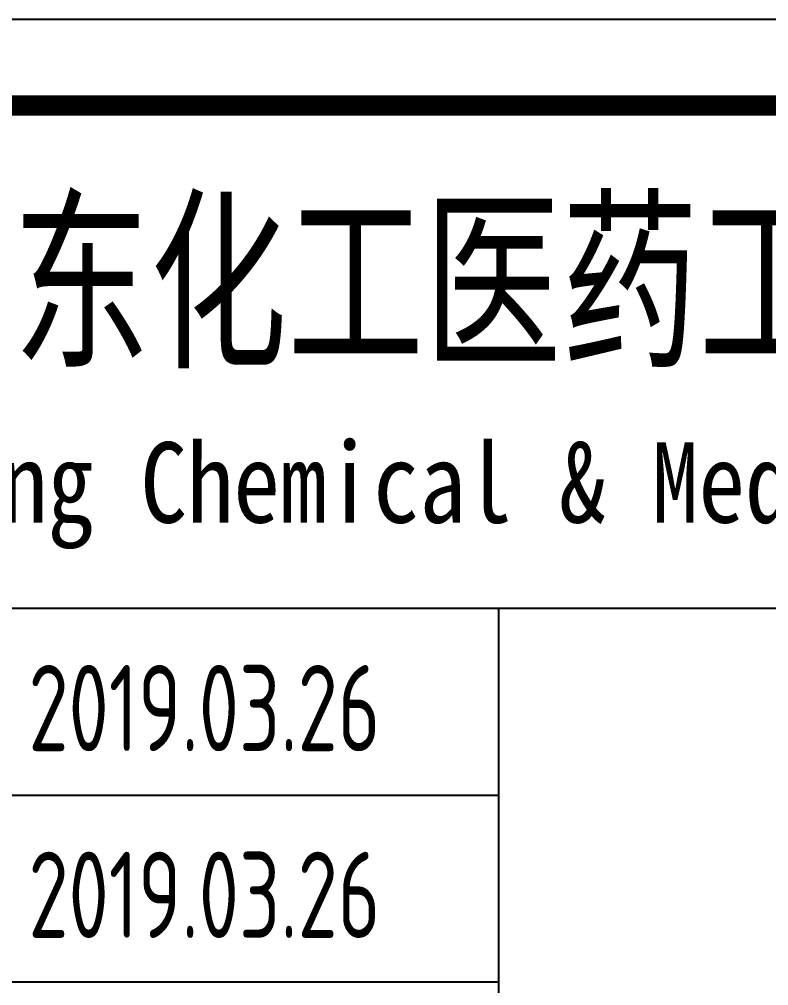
# Model space of a CAD drawing. Extents: x 5066963 to 5185393, y -485691 to -238129.
# Drawn here: x 5164755 to 5167363, y -355847 to -352484 of the extents above; entities that cross this region are included whole.
import ezdxf
from ezdxf.enums import TextEntityAlignment as Align

# ---------------------------------------------------------------- set-up
doc = ezdxf.new("R2010")
doc.units = 0
doc.header["$LTSCALE"] = 1000
doc.header["$MEASUREMENT"] = 0
doc.layers.get('0').update_dxf_attribs({"linetype": 'CONTINUOUS'})
doc.layers.add('图层线', color=8, linetype='CONTINUOUS')
doc.styles.add('AHD', font='sceie.shx', dxfattribs={"width": 0.7, "bigfont": 'sceic.shx'})
doc.styles.add('宋体', font='', dxfattribs={"width": 0.7})
doc.styles.get('宋体').set_extended_font_data('SimSun')

msp = doc.modelspace()

# ---------------------------------------------------------------- linework, layer by layer
for p, q in [((5160924.1, -354533.9), (5171924.1, -354533.9)), ((5166424.1, -357783.9), (5166424.1, -354533.9)), ((5166424.1, -357783.9), (5166424.1, -354533.9)), ((5160924.1, -355183.9), (5166424.1, -355183.9)), ((5160924.1, -355833.9), (5166424.1, -355833.9))]:
    msp.add_line(p, q)
at = {"const_width": 70}
msp.add_lwpolyline([(5178924.1, -352783.9), (5160924.1, -352783.9)], dxfattribs=at)
at = {"layer": '图层线'}
msp.add_line((5098324.1, -352483.9), (5178924.1, -352483.9), dxfattribs=at)

# ---------------------------------------------------------------- texts
for s, height, style, width, p in [('安徽华东化工医药工程有限责任公司', 500, '宋体', 0.7, (5167119, -353383.9)), ('Anhui Huadong Chemical & Medical Engineering Co.,Ltd', 280, '宋体', 0.85, (5167119, -354133.9)), ('2019.03.26', 300, 'AHD', 0.8, (5165398.9, -354880.6)), ('2019.03.26', 300, 'AHD', 0.8, (5165398.9, -355530.6))]:
    msp.add_text(s, height=height, dxfattribs=dict(style=style, width=width)).set_placement(p, align=Align.MIDDLE)

doc.saveas('drawing.dxf')
